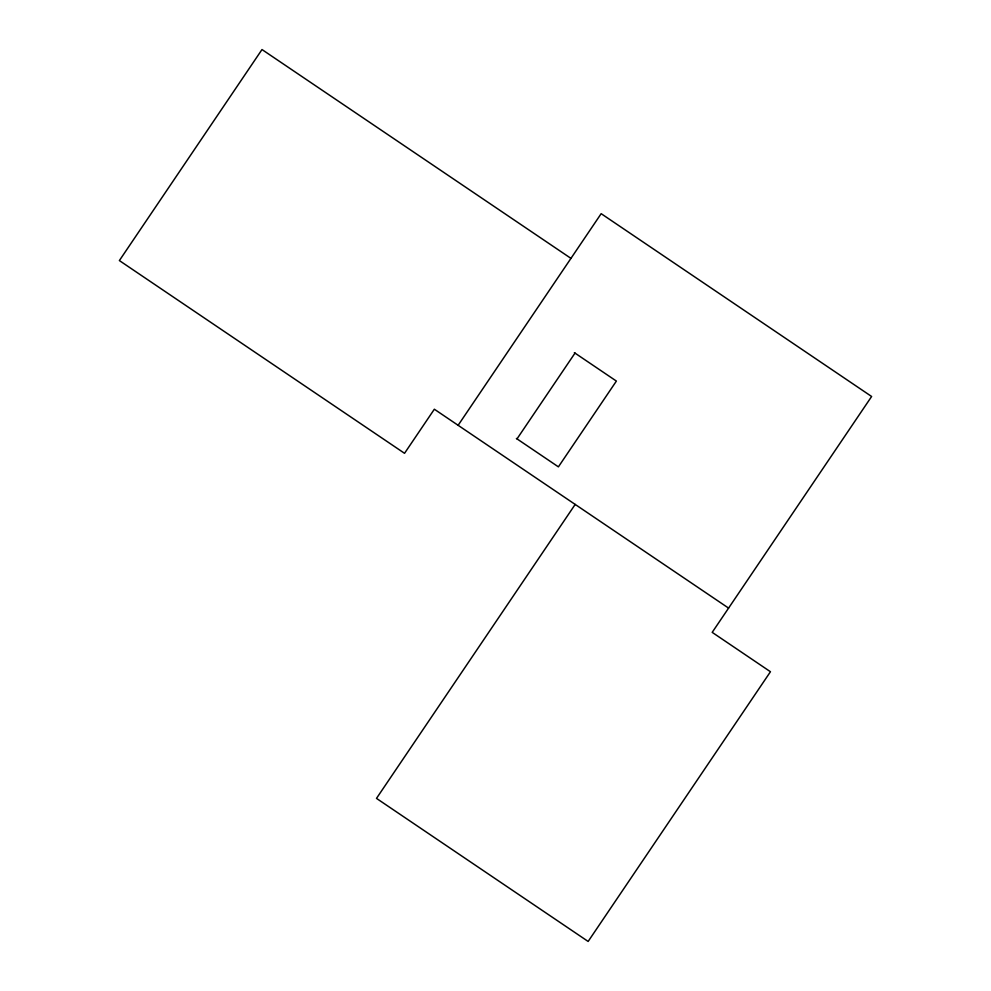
<?xml version="1.0" encoding="UTF-8"?>
<svg xmlns="http://www.w3.org/2000/svg" width="991" height="991" viewBox="0 0 991 991"><rect width="100%" height="100%" fill="white"/><g stroke="black" fill="none" stroke-linecap="round" stroke-linejoin="round"><path stroke-width="1.49" d="M458.127 425.3L601.165 213.672L871.622 396.487L712.195 632.357L770.453 671.737L588.146 941.45L376.493 798.387L575.189 504.419M517.017 438.877L575.003 353.093M570.952 258.366L261.996 49.55L119.378 260.571L404.539 453.308L434.343 409.221L728.583 608.102M574.359 352.672L616.39 381.077L558.404 466.86L516.385 438.456"/></g></svg>
